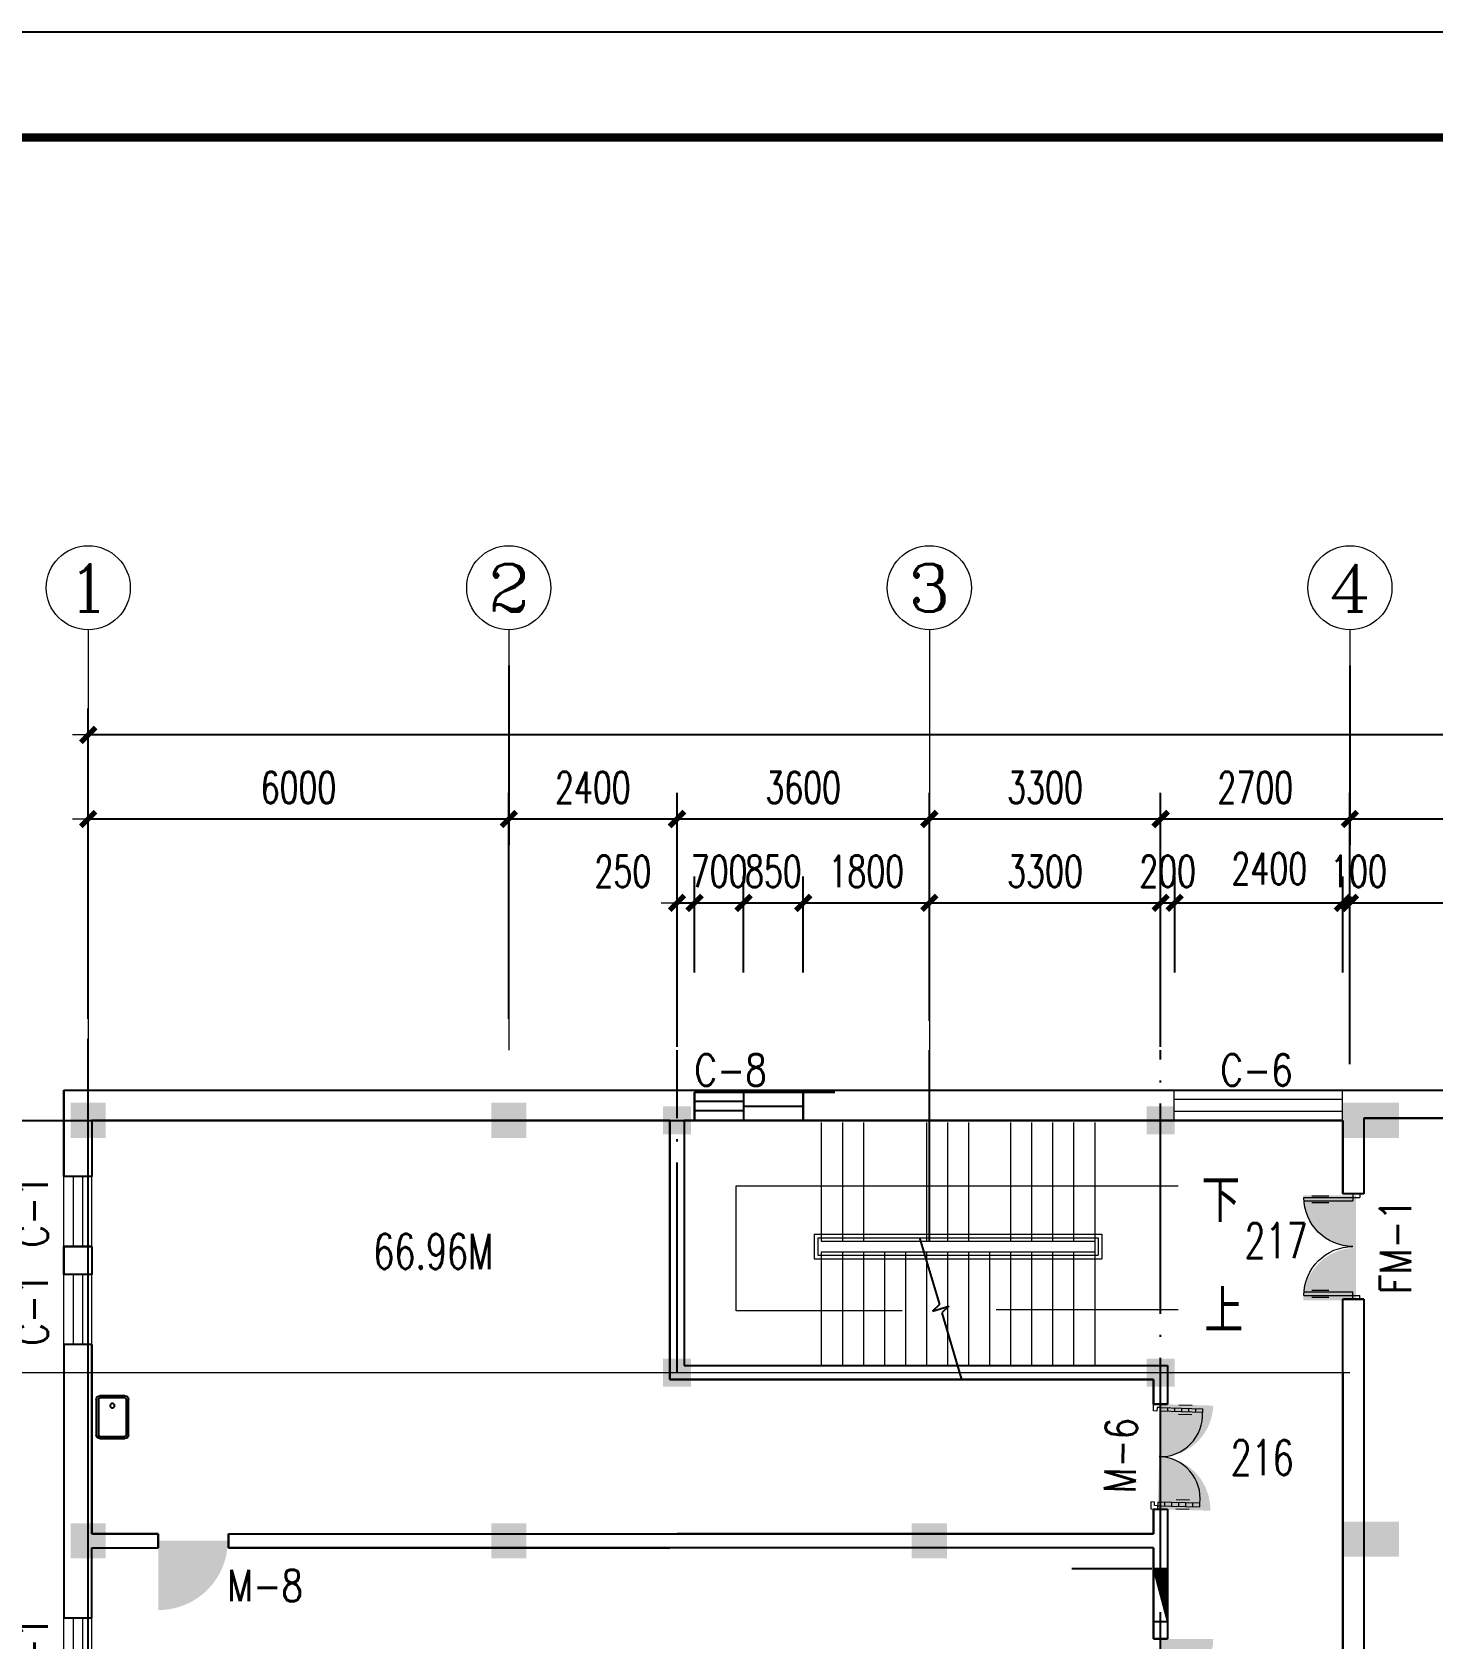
# Model space of a CAD drawing. Extents: x -220435 to 246757, y -381552 to -223577.
# Drawn here: x -36897 to -16914, y -276489 to -253559 of the extents above; entities that cross this region are included whole.
import ezdxf
from ezdxf.enums import TextEntityAlignment as Align

# ---------------------------------------------------------------- set-up
doc = ezdxf.new("R2010")
doc.units = 0
doc.header["$LTSCALE"] = 1500
doc.header["$MEASUREMENT"] = 0
doc.linetypes.add('DASH', pattern=[0.35, 0.25, -0.1])
doc.linetypes.add('DOTE', pattern=[2.42, 2, -0.2, 0.02, -0.2])
doc.layers.get('0').update_dxf_attribs({"linetype": 'CONTINUOUS'})
doc.layers.get('DEFPOINTS').update_dxf_attribs({"linetype": 'CONTINUOUS'})
for name, color, linetype in [('AXIS', 7, 'CONTINUOUS'), ('AXIS_TEXT', 7, 'CONTINUOUS'), ('COLUMN', 7, 'CONTINUOUS'), ('DOTE', 7, 'DOTE'), ('JELIBTLTC', 7, 'CONTINUOUS'), ('LVTRY', 7, 'CONTINUOUS'), ('PUB_WALL', 7, 'CONTINUOUS'), ('STAIR', 7, 'CONTINUOUS'), ('WALL', 7, 'CONTINUOUS'), ('WINDOW_TEXT', 7, 'CONTINUOUS'), ('模压门', 90, 'CONTINUOUS'), ('防火门', 10, 'CONTINUOUS'), ('防盗门', 180, 'CONTINUOUS')]:
    doc.layers.add(name, color=color, linetype=linetype)
for name, color, linetype, lineweight in [('PUB_DIM', 7, 'CONTINUOUS', 0), ('WINDOW', 7, 'CONTINUOUS', 0), ('我的', 7, 'CONTINUOUS', 0)]:
    doc.layers.add(name, color=color, linetype=linetype, lineweight=lineweight)
doc.styles.add('_SIMPLEX', font='SIMPLEX.shx', dxfattribs={"width": 0.8})
doc.styles.add('COMPLEX', font='COMPLEX')
doc.styles.add('DIM_FONT', font='TXT.shx', dxfattribs={"width": 0.7})
doc.styles.add('JELIBTLZX1', font='arial.ttf', dxfattribs={"width": 0.65})
doc.styles.add('SIMPLEX', font='SIMPLEX.SHX')
doc.dimstyles.new('DIMN150', dxfattribs={"dimscale": 1.5, "dimtxt": 300, "dimasz": 1, "dimexe": 250, "dimexo": 300, "dimgap": 150, "dimtad": 1, "dimdec": 0, "dimzin": 0, "dimdsep": 46, "dimtxsty": 'DIM_FONT', "dimblk": '_DIMX', "dimcen": 0.09, "dimclrt": 7, "dimadec": 0, "dimazin": 0, "dimtfac": 1, "dimtdec": 0, "dimtix": 1, "dimtmove": 2, "dimatfit": 3, "dimldrblk": '_DIMX', "dimfxl": 1, "dimtolj": 1, "dimtzin": 0, "dimarcsym": 0})

# ---------------------------------------------------------------- blocks, each defined once
blk = doc.blocks.new('_DIMX')
blk.add_line((-150, 0), (150, 0))
at = {"const_width": 50}
blk.add_lwpolyline([(-70, -70), (70, 70)], dxfattribs=at)
blk = doc.blocks.new('*D919')
at = {"layer": 'DEFPOINTS', "color": 0, "lineweight": 20}
for p in [(-20797, -265986), (-24097, -267431), (-20797, -267431)]:
    blk.add_point(p, dxfattribs=at)
at = {"layer": 'PUB_DIM', "color": 0, "lineweight": -2}
for p, q in [((-24097, -266981), (-24097, -265611)), ((-20797, -266981), (-20797, -265611)), ((-24096, -265986), (-20799, -265986))]:
    blk.add_line(p, q, dxfattribs=at)
at = {"layer": 'PUB_DIM', "color": 0, "lineweight": -2, "xscale": 1.5, "yscale": 1.5, "zscale": 1.5, "rotation": 180}
blk.add_blockref('_DIMX', (-24097, -265986), dxfattribs=at)
at = {"layer": 'PUB_DIM', "color": 0, "lineweight": -2, "xscale": 1.5, "yscale": 1.5, "zscale": 1.5}
blk.add_blockref('_DIMX', (-20797, -265986), dxfattribs=at)
at = {"layer": 'PUB_DIM', "color": 7, "insert": (-22447, -265536), "char_height": 450, "attachment_point": 5, "style": 'DIM_FONT'}
blk.add_mtext('\\A1;3300', dxfattribs=at)
blk = doc.blocks.new('*D922')
at = {"layer": 'DEFPOINTS', "color": 0, "lineweight": 20}
for p in [(-24097, -264789), (-24097, -268118), (-20797, -268118)]:
    blk.add_point(p, dxfattribs=at)
at = {"layer": 'PUB_DIM', "color": 0, "lineweight": -2}
for p, q in [((-24097, -267668), (-24097, -264414)), ((-20797, -267668), (-20797, -264414)), ((-20799, -264789), (-24096, -264789))]:
    blk.add_line(p, q, dxfattribs=at)
at = {"layer": 'PUB_DIM', "color": 0, "lineweight": -2, "xscale": 1.5, "yscale": 1.5, "zscale": 1.5, "rotation": 180}
blk.add_blockref('_DIMX', (-24097, -264789), dxfattribs=at)
at = {"layer": 'PUB_DIM', "color": 0, "lineweight": -2, "xscale": 1.5, "yscale": 1.5, "zscale": 1.5}
blk.add_blockref('_DIMX', (-20797, -264789), dxfattribs=at)
at = {"layer": 'PUB_DIM', "color": 7, "insert": (-22447, -264339), "char_height": 450, "attachment_point": 5, "style": 'DIM_FONT'}
blk.add_mtext('\\A1;3300', dxfattribs=at)
blk = doc.blocks.new('*D924')
at = {"layer": 'DEFPOINTS', "color": 0, "lineweight": 20}
for p in [(-36097, -263589), (-36097, -268089), (5903, -268089)]:
    blk.add_point(p, dxfattribs=at)
at = {"layer": 'PUB_DIM', "color": 0, "lineweight": -2}
for p, q in [((-36097, -267639), (-36097, -263214)), ((5903, -267639), (5903, -263214)), ((5901, -263589), (-36096, -263589))]:
    blk.add_line(p, q, dxfattribs=at)
at = {"layer": 'PUB_DIM', "color": 0, "lineweight": -2, "xscale": 1.5, "yscale": 1.5, "zscale": 1.5, "rotation": 180}
blk.add_blockref('_DIMX', (-36097, -263589), dxfattribs=at)
at = {"layer": 'PUB_DIM', "color": 0, "lineweight": -2, "xscale": 1.5, "yscale": 1.5, "zscale": 1.5}
blk.add_blockref('_DIMX', (5903, -263589), dxfattribs=at)
at = {"layer": 'PUB_DIM', "color": 7, "insert": (-15097, -263139), "char_height": 450, "attachment_point": 5, "style": 'DIM_FONT'}
blk.add_mtext('\\A1;42000', dxfattribs=at)
blk = doc.blocks.new('*D925')
at = {"layer": 'DEFPOINTS', "color": 0, "lineweight": 20}
for p in [(-36097, -263589), (-36097, -268089), (5903, -268089)]:
    blk.add_point(p, dxfattribs=at)
at = {"layer": 'PUB_DIM', "color": 0, "lineweight": -2}
for p, q in [((-36097, -267639), (-36097, -263214)), ((5903, -267639), (5903, -263214)), ((5901, -263589), (-36096, -263589))]:
    blk.add_line(p, q, dxfattribs=at)
at = {"layer": 'PUB_DIM', "color": 0, "lineweight": -2, "xscale": 1.5, "yscale": 1.5, "zscale": 1.5, "rotation": 180}
blk.add_blockref('_DIMX', (-36097, -263589), dxfattribs=at)
at = {"layer": 'PUB_DIM', "color": 0, "lineweight": -2, "xscale": 1.5, "yscale": 1.5, "zscale": 1.5}
blk.add_blockref('_DIMX', (5903, -263589), dxfattribs=at)
at = {"layer": 'PUB_DIM', "color": 7, "insert": (-15097, -263139), "char_height": 450, "attachment_point": 5, "style": 'DIM_FONT'}
blk.add_mtext('\\A1;42000', dxfattribs=at)
blk = doc.blocks.new('_WBLK')
for p, q in [((-0.5, 0.5), (0.5, 0.5)), ((0.5, 0.167), (-0.5, 0.167)), ((0.5, -0.167), (-0.5, -0.167)), ((-0.5, -0.5), (0.5, -0.5))]:
    blk.add_line(p, q)
at = {"layer": 'WINDOW_TEXT', "style": 'SIMPLEX', "flags": 9}
blk.add_attdef('A', text='', height=1, dxfattribs=at).set_placement((0, 1.5), align=Align.MIDDLE)
blk = doc.blocks.new('_LV11')
for p, q in [((-255, 0), (255, 0)), ((-305, -410), (-305, -50)), ((-275, -410), (-275, -50)), ((-255, -30), (255, -30)), ((275, -50), (275, -410)), ((305, -50), (305, -410)), ((255, -430), (-255, -430)), ((255, -460), (-255, -460))]:
    blk.add_line(p, q)
blk.add_circle((165, -230), 32.5)
for centre, radius, start, end in [((-255, -50), 50, 90, 180), ((255, -50), 50, 0, 90), ((-255, -50), 20, 90, 180), ((255, -50), 20, 0, 90), ((-255, -410), 50, 180, 270), ((-255, -410), 20, 180, 270), ((255, -410), 50, 270, 0), ((255, -410), 20, 270, 0)]:
    blk.add_arc(centre, radius, start, end)
blk = doc.blocks.new('_FZH')
blk.add_solid([(-0.5, -0.5), (0.5, -0.5), (-0.5, 0.5), (0.5, 0.5)])
blk = doc.blocks.new('*D791')
at = {"layer": 'DEFPOINTS', "color": 0, "lineweight": 20}
for p in [(-36097, -264789), (-36097, -268089), (-30097, -268089)]:
    blk.add_point(p, dxfattribs=at)
at = {"layer": 'PUB_DIM', "color": 0, "lineweight": -2}
for p, q in [((-36097, -267639), (-36097, -264414)), ((-30097, -267639), (-30097, -264414)), ((-30099, -264789), (-36096, -264789))]:
    blk.add_line(p, q, dxfattribs=at)
at = {"layer": 'PUB_DIM', "color": 0, "lineweight": -2, "xscale": 1.5, "yscale": 1.5, "zscale": 1.5, "rotation": 180}
blk.add_blockref('_DIMX', (-36097, -264789), dxfattribs=at)
at = {"layer": 'PUB_DIM', "color": 0, "lineweight": -2, "xscale": 1.5, "yscale": 1.5, "zscale": 1.5}
blk.add_blockref('_DIMX', (-30097, -264789), dxfattribs=at)
at = {"layer": 'PUB_DIM', "color": 7, "insert": (-33097, -264339), "char_height": 450, "attachment_point": 5, "style": 'DIM_FONT'}
blk.add_mtext('\\A1;6000', dxfattribs=at)
blk = doc.blocks.new('*D792')
at = {"layer": 'DEFPOINTS', "color": 0, "lineweight": 20}
for p in [(-36097, -264789), (-36097, -268089), (-30097, -268089)]:
    blk.add_point(p, dxfattribs=at)
at = {"layer": 'PUB_DIM', "color": 0, "lineweight": -2}
for p, q in [((-36097, -267639), (-36097, -264414)), ((-30097, -267639), (-30097, -264414)), ((-30099, -264789), (-36096, -264789))]:
    blk.add_line(p, q, dxfattribs=at)
at = {"layer": 'PUB_DIM', "color": 0, "lineweight": -2, "xscale": 1.5, "yscale": 1.5, "zscale": 1.5, "rotation": 180}
blk.add_blockref('_DIMX', (-36097, -264789), dxfattribs=at)
at = {"layer": 'PUB_DIM', "color": 0, "lineweight": -2, "xscale": 1.5, "yscale": 1.5, "zscale": 1.5}
blk.add_blockref('_DIMX', (-30097, -264789), dxfattribs=at)
at = {"layer": 'PUB_DIM', "color": 7, "insert": (-33097, -264339), "char_height": 450, "attachment_point": 5, "style": 'DIM_FONT'}
blk.add_mtext('\\A1;6000', dxfattribs=at)
blk = doc.blocks.new('_AXISO')
blk.add_circle((0, 0), 0.5)
at = {"layer": 'AXIS_TEXT', "style": 'COMPLEX', "width": 1.041667}
blk.add_attdef('A', text='', height=0.56, dxfattribs=at).set_placement((-0.25, -0.28), (0.25, -0.28), align=Align.FIT)
blk = doc.blocks.new('*D793')
at = {"layer": 'DEFPOINTS', "color": 0, "lineweight": 20}
for p in [(-30097, -262147), (-30097, -264789), (-27697, -268491)]:
    blk.add_point(p, dxfattribs=at)
at = {"layer": 'PUB_DIM', "color": 0, "lineweight": -2}
for p, q in [((-30097, -262597), (-30097, -265164)), ((-27697, -268041), (-27697, -264414)), ((-27699, -264789), (-30096, -264789))]:
    blk.add_line(p, q, dxfattribs=at)
at = {"layer": 'PUB_DIM', "color": 0, "lineweight": -2, "xscale": 1.5, "yscale": 1.5, "zscale": 1.5, "rotation": 180}
blk.add_blockref('_DIMX', (-30097, -264789), dxfattribs=at)
at = {"layer": 'PUB_DIM', "color": 0, "lineweight": -2, "xscale": 1.5, "yscale": 1.5, "zscale": 1.5}
blk.add_blockref('_DIMX', (-27697, -264789), dxfattribs=at)
at = {"layer": 'PUB_DIM', "color": 7, "insert": (-28897, -264339), "char_height": 450, "attachment_point": 5, "style": 'DIM_FONT'}
blk.add_mtext('\\A1;2400', dxfattribs=at)
blk = doc.blocks.new('*D794')
at = {"layer": 'DEFPOINTS', "color": 0, "lineweight": 20}
for p in [(-25897, -265986), (-26747, -267431), (-25897, -267431)]:
    blk.add_point(p, dxfattribs=at)
at = {"layer": 'PUB_DIM', "color": 0, "lineweight": -2}
for p, q in [((-26747, -266981), (-26747, -265611)), ((-25897, -266981), (-25897, -265611)), ((-26749, -265986), (-26750, -265986)), ((-26747, -265986), (-25897, -265986)), ((-25896, -265986), (-25894, -265986))]:
    blk.add_line(p, q, dxfattribs=at)
at = {"layer": 'PUB_DIM', "color": 0, "lineweight": -2, "xscale": 1.5, "yscale": 1.5, "zscale": 1.5}
blk.add_blockref('_DIMX', (-26747, -265986), dxfattribs=at)
at = {"layer": 'PUB_DIM', "color": 0, "lineweight": -2, "xscale": 1.5, "yscale": 1.5, "zscale": 1.5, "rotation": 180}
blk.add_blockref('_DIMX', (-25897, -265986), dxfattribs=at)
at = {"layer": 'PUB_DIM', "color": 7, "insert": (-26322, -265536), "char_height": 450, "attachment_point": 5, "style": 'DIM_FONT'}
blk.add_mtext('\\A1;850', dxfattribs=at)
blk = doc.blocks.new('*D795')
at = {"layer": 'DEFPOINTS', "color": 0, "lineweight": 20}
for p in [(-26747, -265986), (-27447, -267431), (-26747, -267431)]:
    blk.add_point(p, dxfattribs=at)
at = {"layer": 'PUB_DIM', "color": 0, "lineweight": -2}
for p, q in [((-27447, -266981), (-27447, -265611)), ((-26747, -266981), (-26747, -265611)), ((-27449, -265986), (-27450, -265986)), ((-27447, -265986), (-26747, -265986)), ((-26746, -265986), (-26744, -265986))]:
    blk.add_line(p, q, dxfattribs=at)
at = {"layer": 'PUB_DIM', "color": 0, "lineweight": -2, "xscale": 1.5, "yscale": 1.5, "zscale": 1.5}
blk.add_blockref('_DIMX', (-27447, -265986), dxfattribs=at)
at = {"layer": 'PUB_DIM', "color": 0, "lineweight": -2, "xscale": 1.5, "yscale": 1.5, "zscale": 1.5, "rotation": 180}
blk.add_blockref('_DIMX', (-26747, -265986), dxfattribs=at)
at = {"layer": 'PUB_DIM', "color": 7, "insert": (-27097, -265536), "char_height": 450, "attachment_point": 5, "style": 'DIM_FONT'}
blk.add_mtext('\\A1;700', dxfattribs=at)
blk = doc.blocks.new('*D796')
at = {"layer": 'DEFPOINTS', "color": 0, "lineweight": 20}
for p in [(-27697, -264789), (-27697, -268118), (-24097, -268118)]:
    blk.add_point(p, dxfattribs=at)
at = {"layer": 'PUB_DIM', "color": 0, "lineweight": -2}
for p, q in [((-27697, -267668), (-27697, -264414)), ((-24097, -267668), (-24097, -264414)), ((-24099, -264789), (-27696, -264789))]:
    blk.add_line(p, q, dxfattribs=at)
at = {"layer": 'PUB_DIM', "color": 0, "lineweight": -2, "xscale": 1.5, "yscale": 1.5, "zscale": 1.5, "rotation": 180}
blk.add_blockref('_DIMX', (-27697, -264789), dxfattribs=at)
at = {"layer": 'PUB_DIM', "color": 0, "lineweight": -2, "xscale": 1.5, "yscale": 1.5, "zscale": 1.5}
blk.add_blockref('_DIMX', (-24097, -264789), dxfattribs=at)
at = {"layer": 'PUB_DIM', "color": 7, "insert": (-25897, -264339), "char_height": 450, "attachment_point": 5, "style": 'DIM_FONT'}
blk.add_mtext('\\A1;3600', dxfattribs=at)
blk = doc.blocks.new('*D797')
at = {"layer": 'DEFPOINTS', "color": 0, "lineweight": 20}
for p in [(-27447, -265986), (-27697, -267431), (-27447, -267431)]:
    blk.add_point(p, dxfattribs=at)
at = {"layer": 'PUB_DIM', "color": 0, "lineweight": -2}
for p, q in [((-27697, -266981), (-27697, -265611)), ((-27447, -266981), (-27447, -265611)), ((-27699, -265986), (-27700, -265986)), ((-27697, -265986), (-27447, -265986)), ((-27446, -265986), (-27444, -265986))]:
    blk.add_line(p, q, dxfattribs=at)
at = {"layer": 'PUB_DIM', "color": 0, "lineweight": -2, "xscale": 1.5, "yscale": 1.5, "zscale": 1.5}
blk.add_blockref('_DIMX', (-27697, -265986), dxfattribs=at)
at = {"layer": 'PUB_DIM', "color": 0, "lineweight": -2, "xscale": 1.5, "yscale": 1.5, "zscale": 1.5, "rotation": 180}
blk.add_blockref('_DIMX', (-27447, -265986), dxfattribs=at)
at = {"layer": 'PUB_DIM', "color": 7, "insert": (-28469, -265536), "char_height": 450, "attachment_point": 5, "style": 'DIM_FONT'}
blk.add_mtext('\\A1;250', dxfattribs=at)
blk = doc.blocks.new('*D798')
at = {"layer": 'DEFPOINTS', "color": 0, "lineweight": 20}
for p in [(-24097, -265986), (-25897, -267431), (-24097, -267431)]:
    blk.add_point(p, dxfattribs=at)
at = {"layer": 'PUB_DIM', "color": 0, "lineweight": -2}
for p, q in [((-25897, -266981), (-25897, -265611)), ((-24097, -266981), (-24097, -265611)), ((-25896, -265986), (-24099, -265986))]:
    blk.add_line(p, q, dxfattribs=at)
at = {"layer": 'PUB_DIM', "color": 0, "lineweight": -2, "xscale": 1.5, "yscale": 1.5, "zscale": 1.5, "rotation": 180}
blk.add_blockref('_DIMX', (-25897, -265986), dxfattribs=at)
at = {"layer": 'PUB_DIM', "color": 0, "lineweight": -2, "xscale": 1.5, "yscale": 1.5, "zscale": 1.5}
blk.add_blockref('_DIMX', (-24097, -265986), dxfattribs=at)
at = {"layer": 'PUB_DIM', "color": 7, "insert": (-24997, -265536), "char_height": 450, "attachment_point": 5, "style": 'DIM_FONT'}
blk.add_mtext('\\A1;1800', dxfattribs=at)
blk = doc.blocks.new('M_A21OEG')
for p, q in [((-0.467, 0), (-0.467, 0.4)), ((-0.467, 0), (-0.467, 0.4)), ((-0.467, 0.4), (-0.433, 0.4)), ((-0.467, 0), (-0.467, 0.4)), ((-0.467, 0.333), (-0.433, 0.333)), ((-0.433, 0.4), (-0.433, 0)), ((-0.433, 0.4), (-0.433, 0)), ((0.433, 0.4), (0.433, 0)), ((0.467, 0.4), (0.433, 0.4)), ((0.467, 0.333), (0.433, 0.333)), ((0.467, 0), (0.467, 0.4)), ((-0.495, 0.3), (-0.495, 0.172)), ((-0.467, 0.267), (-0.433, 0.267)), ((-0.467, 0.2), (-0.433, 0.2)), ((-0.405, 0.3), (-0.405, 0.172)), ((0.405, 0.3), (0.405, 0.172)), ((0.467, 0.267), (0.433, 0.267)), ((0.467, 0.2), (0.433, 0.2)), ((0.495, 0.3), (0.495, 0.172)), ((-0.5, 0), (-0.467, 0)), ((-0.5, -0.067), (-0.5, 0)), ((-0.5, -0.067), (-0.5, 0)), ((-0.467, 0.133), (-0.433, 0.133)), ((-0.467, 0.067), (-0.433, 0.067)), ((-0.467, 0), (-0.467, -0.033)), ((-0.433, 0), (-0.467, 0)), ((-0.433, 0), (-0.467, 0)), ((-0.467, 0), (-0.467, -0.033)), ((-0.433, 0), (-0.467, 0)), ((0.467, 0.133), (0.433, 0.133)), ((0.467, 0.067), (0.433, 0.067)), ((0.433, 0), (0.467, 0)), ((0.467, 0), (0.467, -0.033)), ((0.5, 0), (0.467, 0)), ((0.5, -0.067), (0.5, 0)), ((-0.433, -0.067), (-0.5, -0.067)), ((-0.467, -0.033), (-0.433, -0.033)), ((-0.433, -0.033), (-0.433, -0.067)), ((0.467, -0.033), (0.433, -0.033)), ((0.433, -0.033), (0.433, -0.067)), ((0.433, -0.067), (0.5, -0.067))]:
    blk.add_line(p, q)
for centre, start, end in [((-0.4, 0.001), 359.8007, 94.7805), ((0.4, 0.001), 85.2195, 180.1993)]:
    blk.add_arc(centre, 0.4, start, end)
blk = doc.blocks.new('*D468')
at = {"layer": 'DEFPOINTS', "color": 0, "lineweight": 20}
for p in [(-10097, -265986), (-18097, -268739), (-10097, -268739)]:
    blk.add_point(p, dxfattribs=at)
at = {"layer": 'PUB_DIM', "color": 0, "lineweight": -2}
for p, q in [((-18097, -268289), (-18097, -265611)), ((-10097, -268289), (-10097, -265611)), ((-18096, -265986), (-10099, -265986))]:
    blk.add_line(p, q, dxfattribs=at)
at = {"layer": 'PUB_DIM', "color": 0, "lineweight": -2, "xscale": 1.5, "yscale": 1.5, "zscale": 1.5, "rotation": 180}
blk.add_blockref('_DIMX', (-18097, -265986), dxfattribs=at)
at = {"layer": 'PUB_DIM', "color": 0, "lineweight": -2, "xscale": 1.5, "yscale": 1.5, "zscale": 1.5}
blk.add_blockref('_DIMX', (-10097, -265986), dxfattribs=at)
at = {"layer": 'PUB_DIM', "color": 7, "insert": (-14097, -265536), "char_height": 450, "attachment_point": 5, "style": 'DIM_FONT'}
blk.add_mtext('\\A1;8000', dxfattribs=at)
blk = doc.blocks.new('*D469')
at = {"layer": 'DEFPOINTS', "color": 0, "lineweight": 20}
for p in [(-18097, -264789), (-18097, -268089), (-10097, -268089)]:
    blk.add_point(p, dxfattribs=at)
at = {"layer": 'PUB_DIM', "color": 0, "lineweight": -2}
for p, q in [((-18097, -267639), (-18097, -264414)), ((-10097, -267639), (-10097, -264414)), ((-10099, -264789), (-18096, -264789))]:
    blk.add_line(p, q, dxfattribs=at)
at = {"layer": 'PUB_DIM', "color": 0, "lineweight": -2, "xscale": 1.5, "yscale": 1.5, "zscale": 1.5, "rotation": 180}
blk.add_blockref('_DIMX', (-18097, -264789), dxfattribs=at)
at = {"layer": 'PUB_DIM', "color": 0, "lineweight": -2, "xscale": 1.5, "yscale": 1.5, "zscale": 1.5}
blk.add_blockref('_DIMX', (-10097, -264789), dxfattribs=at)
at = {"layer": 'PUB_DIM', "color": 7, "insert": (-14097, -264339), "char_height": 450, "attachment_point": 5, "style": 'DIM_FONT'}
blk.add_mtext('\\A1;8000', dxfattribs=at)
blk = doc.blocks.new('*D470')
at = {"layer": 'DEFPOINTS', "color": 0, "lineweight": 20}
for p in [(-18097, -264789), (-18097, -268089), (-10097, -268089)]:
    blk.add_point(p, dxfattribs=at)
at = {"layer": 'PUB_DIM', "color": 0, "lineweight": -2}
for p, q in [((-18097, -267639), (-18097, -264414)), ((-10097, -267639), (-10097, -264414)), ((-10099, -264789), (-18096, -264789))]:
    blk.add_line(p, q, dxfattribs=at)
at = {"layer": 'PUB_DIM', "color": 0, "lineweight": -2, "xscale": 1.5, "yscale": 1.5, "zscale": 1.5, "rotation": 180}
blk.add_blockref('_DIMX', (-18097, -264789), dxfattribs=at)
at = {"layer": 'PUB_DIM', "color": 0, "lineweight": -2, "xscale": 1.5, "yscale": 1.5, "zscale": 1.5}
blk.add_blockref('_DIMX', (-10097, -264789), dxfattribs=at)
at = {"layer": 'PUB_DIM', "color": 7, "insert": (-14097, -264339), "char_height": 450, "attachment_point": 5, "style": 'DIM_FONT'}
blk.add_mtext('\\A1;8000', dxfattribs=at)
blk = doc.blocks.new('*D471')
at = {"layer": 'DEFPOINTS', "color": 0, "lineweight": 20}
for p in [(-18097, -262147), (-20797, -264789), (-20797, -268491)]:
    blk.add_point(p, dxfattribs=at)
at = {"layer": 'PUB_DIM', "color": 0, "lineweight": -2}
for p, q in [((-18097, -262597), (-18097, -265164)), ((-20797, -268041), (-20797, -264414)), ((-18099, -264789), (-20796, -264789))]:
    blk.add_line(p, q, dxfattribs=at)
at = {"layer": 'PUB_DIM', "color": 0, "lineweight": -2, "xscale": 1.5, "yscale": 1.5, "zscale": 1.5, "rotation": 180}
blk.add_blockref('_DIMX', (-20797, -264789), dxfattribs=at)
at = {"layer": 'PUB_DIM', "color": 0, "lineweight": -2, "xscale": 1.5, "yscale": 1.5, "zscale": 1.5}
blk.add_blockref('_DIMX', (-18097, -264789), dxfattribs=at)
at = {"layer": 'PUB_DIM', "color": 7, "insert": (-19447, -264339), "char_height": 450, "attachment_point": 5, "style": 'DIM_FONT'}
blk.add_mtext('\\A1;2700', dxfattribs=at)
blk = doc.blocks.new('*D472')
at = {"layer": 'DEFPOINTS', "color": 0, "lineweight": 20}
for p in [(-18097, -265986), (-18197, -267431), (-18097, -267431)]:
    blk.add_point(p, dxfattribs=at)
at = {"layer": 'PUB_DIM', "color": 0, "lineweight": -2}
for p, q in [((-18197, -266981), (-18197, -265611)), ((-18097, -266981), (-18097, -265611)), ((-18199, -265986), (-18200, -265986)), ((-18197, -265986), (-18097, -265986)), ((-18096, -265986), (-18094, -265986))]:
    blk.add_line(p, q, dxfattribs=at)
at = {"layer": 'PUB_DIM', "color": 0, "lineweight": -2, "xscale": 1.5, "yscale": 1.5, "zscale": 1.5}
blk.add_blockref('_DIMX', (-18197, -265986), dxfattribs=at)
at = {"layer": 'PUB_DIM', "color": 0, "lineweight": -2, "xscale": 1.5, "yscale": 1.5, "zscale": 1.5, "rotation": 180}
blk.add_blockref('_DIMX', (-18097, -265986), dxfattribs=at)
at = {"layer": 'PUB_DIM', "color": 7, "insert": (-17974, -265536), "char_height": 450, "attachment_point": 5, "style": 'DIM_FONT'}
blk.add_mtext('\\A1;100', dxfattribs=at)
blk = doc.blocks.new('*D473')
at = {"layer": 'DEFPOINTS', "color": 0, "lineweight": 20}
for p in [(-18197, -265986), (-20597, -267431), (-18197, -267431)]:
    blk.add_point(p, dxfattribs=at)
at = {"layer": 'PUB_DIM', "color": 0, "lineweight": -2}
for p, q in [((-20597, -266981), (-20597, -265611)), ((-18197, -266981), (-18197, -265611)), ((-20596, -265986), (-18199, -265986))]:
    blk.add_line(p, q, dxfattribs=at)
at = {"layer": 'PUB_DIM', "color": 0, "lineweight": -2, "xscale": 1.5, "yscale": 1.5, "zscale": 1.5, "rotation": 180}
blk.add_blockref('_DIMX', (-20597, -265986), dxfattribs=at)
at = {"layer": 'PUB_DIM', "color": 0, "lineweight": -2, "xscale": 1.5, "yscale": 1.5, "zscale": 1.5}
blk.add_blockref('_DIMX', (-18197, -265986), dxfattribs=at)
at = {"layer": 'PUB_DIM', "color": 7, "insert": (-19247, -265497), "char_height": 450, "attachment_point": 5, "style": 'DIM_FONT'}
blk.add_mtext('\\A1;2400', dxfattribs=at)
blk = doc.blocks.new('*D474')
at = {"layer": 'DEFPOINTS', "color": 0, "lineweight": 20}
for p in [(-20597, -265986), (-20797, -267431), (-20597, -267431)]:
    blk.add_point(p, dxfattribs=at)
at = {"layer": 'PUB_DIM', "color": 0, "lineweight": -2}
for p, q in [((-20797, -266981), (-20797, -265611)), ((-20597, -266981), (-20597, -265611)), ((-20799, -265986), (-20800, -265986)), ((-20797, -265986), (-20597, -265986)), ((-20596, -265986), (-20594, -265986))]:
    blk.add_line(p, q, dxfattribs=at)
at = {"layer": 'PUB_DIM', "color": 0, "lineweight": -2, "xscale": 1.5, "yscale": 1.5, "zscale": 1.5}
blk.add_blockref('_DIMX', (-20797, -265986), dxfattribs=at)
at = {"layer": 'PUB_DIM', "color": 0, "lineweight": -2, "xscale": 1.5, "yscale": 1.5, "zscale": 1.5, "rotation": 180}
blk.add_blockref('_DIMX', (-20597, -265986), dxfattribs=at)
at = {"layer": 'PUB_DIM', "color": 7, "insert": (-20697, -265536), "char_height": 450, "attachment_point": 5, "style": 'DIM_FONT'}
blk.add_mtext('\\A1;200', dxfattribs=at)
blk = doc.blocks.new('_GCBLK')
at = {"linetype": 'DASH'}
for p, q in [((-0.5, -0.5), (-0.5, 0.5)), ((0.5, -0.5), (0.5, 0.5)), ((-0.5, 0.2), (0.5, 0.2)), ((-0.5, -0.2), (0.5, -0.2))]:
    blk.add_line(p, q, dxfattribs=at)
at = {"layer": 'WINDOW_TEXT', "style": 'SIMPLEX', "flags": 9}
blk.add_attdef('A', text='', height=1, dxfattribs=at).set_placement((0, 1.5), align=Align.MIDDLE)
blk = doc.blocks.new('M_A20TUI')
for p, q in [((-0.467, 0.471), (-0.467, -0.062)), ((-0.433, 0.47), (-0.433, 0.004)), ((0.433, 0.47), (0.433, 0.004)), ((0.467, 0.471), (0.467, -0.062)), ((-0.483, 0.396), (-0.483, 0.235)), ((-0.417, 0.396), (-0.417, 0.235)), ((0.417, 0.396), (0.417, 0.235)), ((0.483, 0.396), (0.483, 0.235)), ((-0.5, 0.004), (-0.433, 0.004)), ((-0.5, 0.004), (-0.5, -0.062)), ((0.5, 0.004), (0.433, 0.004)), ((0.5, 0.004), (0.5, -0.062)), ((-0.5, -0.062), (-0.467, -0.062)), ((0.5, -0.062), (0.467, -0.062))]:
    blk.add_line(p, q)
for centre, start, end in [((-0.467, 0.004), 0, 90), ((0.467, 0.004), 90, 180)]:
    blk.add_arc(centre, 0.467, start, end)

msp = doc.modelspace()

# ---------------------------------------------------------------- hatches: boundary and pattern name
at = {"linetype": 'ByBlock'}
h = msp.add_hatch(dxfattribs=at)
h.set_pattern_fill('ANSI31', color=256, scale=10, style=0)
h.set_pattern_definition([(45, (76945.5266, -421780.1233), (-0.8838834765, 0.8838834765), [])])
h.paths.add_polyline_path([(-20697.1, -275489.3), (-20897.1, -275489.3), (-20697.1, -276239.3)])
at = {"layer": '模压门'}
msp.add_hatch(color=256, dxfattribs=at).paths.add_polyline_path([(-35096.3, -276078.5, 0.4142136), (-34106.3, -275088.5), (-35096.3, -275088.5)])
at = {"layer": '防火门'}
for points in [[(-18762.3, -270160.2, 0.4142136), (-18012.3, -270910.2), (-18012.3, -270160.2)], [(-18762.3, -271660.2, -0.4142136), (-18012.3, -270910.2), (-18012.3, -271660.2)]]:
    msp.add_hatch(color=256, dxfattribs=at).paths.add_polyline_path(points)
at = {"layer": '防盗门'}
for points in [[(-20047.5, -273160.6, -0.4142136), (-20818.1, -273889.5), (-20797.2, -273139.8)], [(-20089.3, -274660.1, 0.4142136), (-20818.1, -273889.5), (-20839, -274639.2)], [(-20047.5, -276489.3, -0.4142136), (-20797.5, -277239.3), (-20797.5, -276489.3)]]:
    msp.add_hatch(color=256, dxfattribs=at).paths.add_polyline_path(points)

# ---------------------------------------------------------------- linework, layer by layer
for p, q in [((-27447.1, -268689.3), (-25447.1, -268689.3)), ((-26747.1, -268822.7), (-27447.1, -268822.7)), ((-26747.1, -268956), (-27447.1, -268956)), ((-27447.1, -269089.3), (-25447.1, -269089.3))]:
    msp.add_line(p, q)
at = {"linetype": 'ByBlock'}
for p, q in [((-26747.1, -268889.3), (-25897.1, -268889.3)), ((-27447.1, -269089.3), (-25897.1, -269089.3)), ((-20922.5, -275489.1), (-22066.3, -275489.1)), ((-20897.1, -275489.3), (-20697.1, -276239.3))]:
    msp.add_line(p, q, dxfattribs=at)
msp.add_lwpolyline([(-20897.1, -275489.3), (-20897.1, -276239.3), (-20697.1, -276239.3), (-20697.1, -275489.3), (-20897.1, -275489.3)], dxfattribs=at)
at = {"layer": 'AXIS', "color": 250}
msp.add_lwpolyline([(20102.7, -253559.3), (-66737.4, -253559.3), (-66737.4, -370748.3), (20102.7, -370748.3)], close=True, dxfattribs=at)
at = {"layer": 'AXIS', "color": 0, "const_width": 120.2}
msp.add_lwpolyline([(18600.3, -255061.7), (-65234.9, -255061.7), (-65234.9, -369245.9), (18600.3, -369245.9)], close=True, dxfattribs=at)
at = {"layer": 'DOTE'}
for p, q in [((-36097.1, -348513.9), (-36097.1, -267923.9)), ((-27697.1, -272689.3), (-27697.1, -268089.3)), ((-24097.1, -270814.3), (-24097.1, -268089.3)), ((-20797.1, -300889.3), (-20797.1, -268089.3)), ((-36097.1, -349213.9), (-36097.1, -268623.9)), ((-37097.1, -269089.3), (-25897.1, -269089.3))]:
    msp.add_line(p, q, dxfattribs=at)
at = {"layer": 'PUB_DIM'}
for p, q in [((-36097.1, -262089.3), (-36097.1, -268089.3)), ((-36097.1, -262089.3), (-36097.1, -268089.3)), ((-30097.1, -262089.3), (-30097.1, -268089.3)), ((-30097.1, -262089.3), (-30097.1, -268089.3)), ((-24097.1, -262089.3), (-24097.1, -268089.3)), ((-24097.1, -262089.3), (-24097.1, -268089.3)), ((-18097.1, -262089.3), (-18097.1, -268089.3)), ((-18097.1, -262089.3), (-18097.1, -268089.3)), ((-18096.5, -264785.8), (-18096.5, -265985.8)), ((-18096.5, -265985.8), (-15215.4, -265985.8)), ((-41382.1, -272689.3), (-18097.1, -272689.3))]:
    msp.add_line(p, q, dxfattribs=at)
for points in [[(-24483, -271806.9), (-26851.4, -271806.9), (-26851.4, -270023.1), (-20547.5, -270023.1)], [(-23143.6, -271790.4), (-20547.5, -271790.4)]]:
    msp.add_lwpolyline(points, dxfattribs=at)
at = {"layer": 'PUB_WALL'}
for p, q in [((-36447.1, -268659.3), (-9097.1, -268659.3)), ((-36447.1, -268659.3), (-36447.1, -269889.3)), ((-36447.1, -269889.3), (-36447.1, -268659.3)), ((-36447.1, -268659.3), (-9097.1, -268659.3)), ((-27447.1, -269089.3), (-27447.1, -268689.3)), ((-27447.1, -268689.3), (-27447.1, -269089.3)), ((-27447.1, -269089.3), (-27447.1, -268689.3)), ((-27447.1, -268689.3), (-27447.1, -269089.3)), ((-26747.1, -268689.3), (-26747.1, -269089.3)), ((-26747.1, -268689.3), (-26747.1, -269089.3)), ((-25897.1, -269089.3), (-25897.1, -268689.3)), ((-25897.1, -268689.3), (-25897.1, -269089.3)), ((-25897.1, -269089.3), (-25897.1, -268689.3)), ((-25897.1, -268689.3), (-25897.1, -269089.3)), ((-36047.1, -269089.3), (-27797.1, -269089.3)), ((-36047.1, -269089.3), (-36047.1, -269889.3)), ((-27797.1, -269089.3), (-36047.1, -269089.3)), ((-36047.1, -269089.3), (-36047.1, -269889.3)), ((-27797.1, -269089.3), (-27797.1, -272789.3)), ((-27797.1, -272789.3), (-27797.1, -269089.3)), ((-27597.1, -269089.3), (-18197.1, -269089.3)), ((-27597.1, -269089.3), (-27397.1, -269089.3)), ((-27597.1, -269089.3), (-27597.1, -272589.3)), ((-27597.1, -269089.3), (-27597.1, -272589.3)), ((-18197.1, -269089.3), (-27597.1, -269089.3)), ((-27597.1, -269089.3), (-27397.1, -269089.3)), ((-18197.1, -269089.3), (-18197.1, -270139.3)), ((-18197.1, -270139.3), (-18197.1, -269089.3)), ((-17897.1, -269059.3), (-9097.1, -269059.3)), ((-17897.1, -269059.3), (-17897.1, -270139.3)), ((-9097.1, -269059.3), (-17897.1, -269059.3)), ((-17897.1, -269059.3), (-17897.1, -270139.3)), ((-36047.1, -269889.3), (-36447.1, -269889.3)), ((-36047.1, -269889.3), (-36447.1, -269889.3)), ((-17897.1, -270139.3), (-18197.1, -270139.3)), ((-17897.1, -270139.3), (-18197.1, -270139.3)), ((-36047.1, -270889.3), (-36447.1, -270889.3)), ((-36447.1, -270889.3), (-36447.1, -271289.3)), ((-36447.1, -271289.3), (-36447.1, -270889.3)), ((-36447.1, -270889.3), (-36047.1, -270889.3)), ((-36047.1, -270889.3), (-36047.1, -271289.3)), ((-36047.1, -270889.3), (-36047.1, -271289.3)), ((-36047.1, -271289.3), (-36447.1, -271289.3)), ((-36047.1, -271289.3), (-36447.1, -271289.3)), ((-17897.1, -271639.3), (-18197.1, -271639.3)), ((-18197.1, -272689.3), (-18197.1, -271639.3)), ((-18197.1, -272689.3), (-18197.1, -271639.3)), ((-18197.1, -271639.3), (-17897.1, -271639.3)), ((-17897.1, -271639.3), (-17897.1, -283189.3)), ((-17897.1, -271639.3), (-17897.1, -283189.3)), ((-36447.1, -272289.3), (-36447.1, -276189.3)), ((-36047.1, -272289.3), (-36447.1, -272289.3)), ((-36047.1, -272289.3), (-36447.1, -272289.3)), ((-36447.1, -272289.3), (-36447.1, -276189.3)), ((-36047.1, -272289.3), (-36047.1, -274989.3)), ((-36047.1, -274989.3), (-36047.1, -272289.3)), ((-27597.1, -272589.3), (-20697.1, -272589.3)), ((-27597.1, -272589.3), (-20697.1, -272589.3)), ((-20697.1, -272589.3), (-20697.1, -273139.3)), ((-20697.1, -272589.3), (-20697.1, -273139.3)), ((-27797.1, -272789.3), (-20897.1, -272789.3)), ((-20897.1, -272789.3), (-27797.1, -272789.3)), ((-20897.1, -272789.3), (-20897.1, -273139.3)), ((-20897.1, -273139.3), (-20897.1, -272789.3)), ((-18197.1, -272689.3), (-18197.1, -280989.3)), ((-18197.1, -280989.3), (-18197.1, -272689.3)), ((-20897.1, -273139.3), (-20697.1, -273139.3)), ((-20697.1, -273139.3), (-20897.1, -273139.3)), ((-20897.1, -274639.3), (-20697.1, -274639.3)), ((-20897.1, -274639.3), (-20897.1, -274989.3)), ((-20897.1, -274639.3), (-20697.1, -274639.3)), ((-20897.1, -274989.3), (-20897.1, -274639.3)), ((-20697.1, -274639.3), (-20697.1, -276489.3)), ((-20697.1, -274639.3), (-20697.1, -276489.3)), ((-36047.1, -274989.3), (-35097.1, -274989.3)), ((-35097.1, -274989.3), (-36047.1, -274989.3)), ((-35097.1, -274989.3), (-35097.1, -275189.3)), ((-35097.1, -275189.3), (-35097.1, -274989.3)), ((-34097.1, -274989.3), (-27697.1, -274989.3)), ((-34097.1, -274989.3), (-34097.1, -275189.3)), ((-34097.1, -275189.3), (-34097.1, -274989.3)), ((-34097.1, -274989.3), (-27697.1, -274989.3)), ((-20897.1, -274989.3), (-27697.1, -274989.3)), ((-27697.1, -274989.3), (-20897.1, -274989.3)), ((-36047.1, -276189.3), (-36047.1, -275189.3)), ((-36047.1, -275189.3), (-35097.1, -275189.3)), ((-36047.1, -276189.3), (-36047.1, -275189.3)), ((-36047.1, -275189.3), (-35097.1, -275189.3)), ((-34097.1, -275189.3), (-27797.1, -275189.3)), ((-27797.1, -275189.3), (-34097.1, -275189.3)), ((-20897.1, -275189.3), (-27797.1, -275189.3)), ((-20897.1, -275189.3), (-27797.1, -275189.3)), ((-20897.1, -275189.3), (-20897.1, -276489.3)), ((-20897.1, -276489.3), (-20897.1, -275189.3)), ((-36447.1, -276189.3), (-36047.1, -276189.3)), ((-36447.1, -276189.3), (-36047.1, -276189.3)), ((-20897.1, -276489.3), (-20697.1, -276489.3)), ((-20697.1, -276489.3), (-20897.1, -276489.3))]:
    msp.add_line(p, q, dxfattribs=at)
at = {"layer": 'STAIR'}
for p, q in [((-24236.1, -270764.3), (-23953.2, -271719.3)), ((-23953.2, -271719.3), (-24051.2, -271810.9)), ((-24051.2, -271810.9), (-23821.1, -271742.7)), ((-23821.1, -271742.7), (-23919.1, -271834.4)), ((-23919.1, -271834.4), (-23636.1, -272789.3))]:
    msp.add_line(p, q, dxfattribs=at)
at = {"layer": 'WALL'}
for p, q in [((-36447.1, -268659.3), (-9097.1, -268659.3)), ((-36447.1, -268659.3), (-36447.1, -269889.3)), ((-27447.1, -269089.3), (-27447.1, -268689.3)), ((-27447.1, -268689.3), (-27447.1, -269089.3)), ((-26747.1, -268689.3), (-26747.1, -269089.3)), ((-25897.1, -269089.3), (-25897.1, -268689.3)), ((-25897.1, -268689.3), (-25897.1, -269089.3)), ((-36047.1, -269089.3), (-27797.1, -269089.3)), ((-36047.1, -269089.3), (-36047.1, -269889.3)), ((-27797.1, -269089.3), (-27797.1, -272789.3)), ((-27597.1, -269089.3), (-18197.1, -269089.3)), ((-27597.1, -269089.3), (-27397.1, -269089.3)), ((-27597.1, -269089.3), (-27597.1, -272589.3)), ((-18197.1, -269089.3), (-18197.1, -270139.3)), ((-17897.1, -269059.3), (-9097.1, -269059.3)), ((-17897.1, -269059.3), (-17897.1, -270139.3)), ((-36047.1, -269889.3), (-36447.1, -269889.3)), ((-17897.1, -270139.3), (-18197.1, -270139.3)), ((-36047.1, -270889.3), (-36447.1, -270889.3)), ((-36447.1, -270889.3), (-36447.1, -271289.3)), ((-36047.1, -270889.3), (-36047.1, -271289.3)), ((-36047.1, -271289.3), (-36447.1, -271289.3)), ((-17897.1, -271639.3), (-18197.1, -271639.3)), ((-18197.1, -272689.3), (-18197.1, -271639.3)), ((-17897.1, -271639.3), (-17897.1, -283189.3)), ((-36447.1, -272289.3), (-36447.1, -276189.3)), ((-36047.1, -272289.3), (-36447.1, -272289.3)), ((-36047.1, -272289.3), (-36047.1, -274989.3)), ((-27597.1, -272589.3), (-20697.1, -272589.3)), ((-20697.1, -272589.3), (-20697.1, -273139.3)), ((-27797.1, -272789.3), (-20897.1, -272789.3)), ((-20897.1, -272789.3), (-20897.1, -273139.3)), ((-18197.1, -272689.3), (-18197.1, -280989.3)), ((-20897.1, -273139.3), (-20697.1, -273139.3)), ((-20897.1, -274639.3), (-20697.1, -274639.3)), ((-20897.1, -274639.3), (-20897.1, -274989.3)), ((-20697.1, -274639.3), (-20697.1, -276489.3)), ((-36047.1, -274989.3), (-35097.1, -274989.3)), ((-35097.1, -274989.3), (-35097.1, -275189.3)), ((-34097.1, -274989.3), (-27697.1, -274989.3)), ((-34097.1, -274989.3), (-34097.1, -275189.3)), ((-20897.1, -274989.3), (-27697.1, -274989.3)), ((-36047.1, -276189.3), (-36047.1, -275189.3)), ((-36047.1, -275189.3), (-35097.1, -275189.3)), ((-34097.1, -275189.3), (-27797.1, -275189.3)), ((-20897.1, -275189.3), (-27797.1, -275189.3)), ((-20897.1, -275189.3), (-20897.1, -276489.3)), ((-36447.1, -276189.3), (-36047.1, -276189.3)), ((-20897.1, -276489.3), (-20697.1, -276489.3))]:
    msp.add_line(p, q, dxfattribs=at)
at = {"layer": 'WINDOW'}
for p, q in [((-27597.1, -269119.3), (-27597.1, -272589.3)), ((-25638.3, -269119.3), (-25638.3, -270814.3)), ((-25338.3, -269119.3), (-25338.3, -270814.3)), ((-25038.3, -269119.3), (-25038.3, -270814.3)), ((-24138.3, -269119.3), (-24138.3, -270814.3)), ((-23838.3, -269119.3), (-23838.3, -270814.3)), ((-23538.3, -269119.3), (-23538.3, -270814.3)), ((-22938.3, -269119.3), (-22938.3, -270814.3)), ((-22638.3, -269119.3), (-22638.3, -270814.3)), ((-22338.3, -269119.3), (-22338.3, -270814.3)), ((-22038.3, -269119.3), (-22038.3, -270814.3)), ((-21738.3, -269119.3), (-21738.3, -270814.3)), ((-25738.3, -270714.3), (-21638.3, -270714.3)), ((-25738.3, -270714.3), (-25738.3, -271064.3)), ((-25688.3, -270764.3), (-21688.3, -270764.3)), ((-25688.3, -270764.3), (-25688.3, -271014.3)), ((-21688.3, -270764.3), (-21688.3, -271014.3)), ((-21638.3, -270714.3), (-21638.3, -271064.3)), ((-25688.3, -271014.3), (-21688.3, -271014.3)), ((-25638.3, -270814.3), (-21738.3, -270814.3)), ((-25638.3, -270964.3), (-21738.3, -270964.3)), ((-25638.3, -270964.3), (-25638.3, -272589.3)), ((-25338.3, -270964.3), (-25338.3, -272589.3)), ((-25038.3, -270964.3), (-25038.3, -272589.3)), ((-24738.3, -270964.3), (-24738.3, -272589.3)), ((-24438.3, -270964.3), (-24438.3, -272589.3)), ((-24138.3, -270964.3), (-24138.3, -272589.3)), ((-23838.3, -270964.3), (-23838.3, -272589.3)), ((-23538.3, -270964.3), (-23538.3, -272589.3)), ((-23238.3, -270964.3), (-23238.3, -272589.3)), ((-22938.3, -270964.3), (-22938.3, -272589.3)), ((-22638.3, -270964.3), (-22638.3, -272589.3)), ((-22338.3, -270964.3), (-22338.3, -272589.3)), ((-22038.3, -270964.3), (-22038.3, -272589.3)), ((-21738.3, -270814.3), (-21738.3, -272589.3)), ((-25738.3, -271064.3), (-21638.3, -271064.3))]:
    msp.add_line(p, q, dxfattribs=at)

# ---------------------------------------------------------------- block references
at = {"layer": 'COLUMN'}
for p, xscale, yscale, zscale in [((-36097.1, -269089.3), 500, 500, 500), ((-30097.1, -269089.3), 500, 500, 500), ((-27697.1, -269089.3), 400, 400, 400), ((-20797.1, -269089.3), 400, 400, 400), ((-27697.1, -272689.3), 400, 400, 400), ((-20797.1, -272689.3), 400, 400, 400), ((-36097.1, -275089.3), 500, 500, 500), ((-30097.1, -275089.3), 500, 500, 500), ((-24097.1, -275089.3), 500, 500, 500)]:
    msp.add_blockref('_FZH', p, dxfattribs=dict(at, xscale=xscale, yscale=yscale, zscale=zscale))
at = {"layer": 'COLUMN', "xscale": 500, "yscale": 800, "zscale": 500, "rotation": 90}
for p in [(-17797.1, -269089.3), (-17797.1, -275066.3)]:
    msp.add_blockref('_FZH', p, dxfattribs=at)
at = {"layer": 'LVTRY', "xscale": -1, "rotation": 270}
msp.add_blockref('_LV11', (-35522.6, -273326.1), dxfattribs=at)
at = {"layer": 'PUB_DIM'}
ref = msp.add_blockref('_AXISO', (-36097.1, -261489.3), dxfattribs=dict(at, xscale=1200, yscale=1200, zscale=1200))
ref.add_attrib('A', '1', dxfattribs={"layer": 'AXIS_TEXT', "height": 672, "style": 'COMPLEX', "width": 2.083333}).set_placement((-36397.1, -261825.3), (-35797.1, -261825.3), align=Align.FIT)
ref = msp.add_blockref('_AXISO', (-36097.1, -261489.3), dxfattribs=dict(at, xscale=1200, yscale=1200, zscale=1200))
ref.add_attrib('A', '1', dxfattribs={"layer": 'AXIS_TEXT', "height": 672, "style": 'COMPLEX', "width": 2.083333}).set_placement((-36397.1, -261825.3), (-35797.1, -261825.3), align=Align.FIT)
ref = msp.add_blockref('_AXISO', (-30097.1, -261489.3), dxfattribs=dict(at, xscale=1200, yscale=1200, zscale=1200))
ref.add_attrib('A', '2', dxfattribs={"layer": 'AXIS_TEXT', "height": 672, "style": 'COMPLEX', "width": 1.339286}).set_placement((-30397.1, -261825.3), (-29797.1, -261825.3), align=Align.FIT)
ref = msp.add_blockref('_AXISO', (-30097.1, -261489.3), dxfattribs=dict(at, xscale=1200, yscale=1200, zscale=1200))
ref.add_attrib('A', '2', dxfattribs={"layer": 'AXIS_TEXT', "height": 672, "style": 'COMPLEX', "width": 1.339286}).set_placement((-30397.1, -261825.3), (-29797.1, -261825.3), align=Align.FIT)
ref = msp.add_blockref('_AXISO', (-24097.1, -261489.3), dxfattribs=dict(at, xscale=1200, yscale=1200, zscale=1200))
ref.add_attrib('A', '3', dxfattribs={"layer": 'AXIS_TEXT', "height": 672, "style": 'COMPLEX', "width": 1.339286}).set_placement((-24397.1, -261825.3), (-23797.1, -261825.3), align=Align.FIT)
ref = msp.add_blockref('_AXISO', (-24097.1, -261489.3), dxfattribs=dict(at, xscale=1200, yscale=1200, zscale=1200))
ref.add_attrib('A', '3', dxfattribs={"layer": 'AXIS_TEXT', "height": 672, "style": 'COMPLEX', "width": 1.339286}).set_placement((-24397.1, -261825.3), (-23797.1, -261825.3), align=Align.FIT)
ref = msp.add_blockref('_AXISO', (-18097.1, -261489.3), dxfattribs=dict(at, xscale=1200, yscale=1200, zscale=1200))
ref.add_attrib('A', '4', dxfattribs={"layer": 'AXIS_TEXT', "height": 672, "style": 'COMPLEX', "width": 1.171875}).set_placement((-18397.1, -261825.3), (-17797.1, -261825.3), align=Align.FIT)
at = {"layer": 'WINDOW', "xscale": 2400, "yscale": 430.0000000000582, "zscale": 2400}
msp.add_blockref('_GCBLK', (-19404.2, -268874.3), dxfattribs=at)
at = {"layer": 'WINDOW'}
ref = msp.add_blockref('_WBLK', (-36247.1, -270389.3), dxfattribs=dict(at, xscale=1000, yscale=399.9999999999709, zscale=1000, rotation=90))
ref.add_attrib('A', 'C-1', dxfattribs={"layer": 'WINDOW_TEXT', "height": 450, "rotation": 90, "style": '_SIMPLEX', "width": 0.8, "flags": 8}).set_placement((-36897.1, -270389.3), align=Align.MIDDLE)
ref = msp.add_blockref('M_A20TUI', (-18047.1, -270889.3), dxfattribs=dict(at, xscale=1500, yscale=-1500, zscale=1500, rotation=270))
ref.add_attrib('A', 'FM-1', dxfattribs={"layer": 'WINDOW_TEXT', "height": 450, "rotation": 90, "style": '_SIMPLEX', "width": 0.8, "flags": 8}).set_placement((-17447.1, -270889.3), align=Align.MIDDLE)
ref = msp.add_blockref('_WBLK', (-36247.1, -271789.3), dxfattribs=dict(at, xscale=1000, yscale=400, zscale=1000, rotation=90))
ref.add_attrib('A', 'C-1', dxfattribs={"layer": 'WINDOW_TEXT', "height": 450, "rotation": 90, "style": '_SIMPLEX', "width": 0.8, "flags": 8}).set_placement((-36897.1, -271789.3), align=Align.MIDDLE)
ref = msp.add_blockref('M_A21OEG', (-20817.9, -273889), dxfattribs=dict(at, xscale=-1500, yscale=-1500, zscale=1500, rotation=88.4055873734021))
ref.add_attrib('A', 'M-6', dxfattribs={"layer": 'WINDOW_TEXT', "height": 450, "rotation": 88.40559, "style": '_SIMPLEX', "width": 0.8, "flags": 8}).set_placement((-21367.7, -273873.7), align=Align.MIDDLE)
ref = msp.add_blockref('_WBLK', (-36247.1, -276689.3), dxfattribs=dict(at, xscale=1000, yscale=400.0000000000291, zscale=1000, rotation=90))
ref.add_attrib('A', 'C-1', dxfattribs={"layer": 'WINDOW_TEXT', "height": 450, "rotation": 90, "style": '_SIMPLEX', "width": 0.8, "flags": 8}).set_placement((-36897.1, -276689.3), align=Align.MIDDLE)

# ---------------------------------------------------------------- texts
at = {"layer": 'JELIBTLTC', "style": 'JELIBTLZX1', "width": 0.75}
for s, p in [('下', (-20214.6, -270483)), ('上', (-20173, -272062.3))]:
    msp.add_text(s, height=540, dxfattribs=at).set_placement(p)
at = {"layer": 'WINDOW', "style": 'SIMPLEX', "width": 0.8}
for s, p in [('C-8', (-27449.3, -268595.5)), ('C-6', (-19945, -268595.5)), ('M-8', (-34113.2, -275953.5))]:
    msp.add_text(s, height=450, dxfattribs=at).set_placement(p)
at = {"layer": '我的', "linetype": 'ByBlock', "lineweight": 20, "char_height": 500, "attachment_point": 1, "style": 'DIM_FONT'}
for s, insert, width in [('{\\C1;217}', (-19601.2, -270555.5), 1460.707), ('{\\C3;66.96M}', (-32028.5, -270710.9), 3177.136), ('{\\C1;216}', (-19798.8, -273651.9), 1460.707)]:
    msp.add_mtext(s, dxfattribs=dict(at, insert=insert, width=width))

# ---------------------------------------------------------------- dimensions: what is measured, and where the dimension line sits
at = {"layer": 'PUB_DIM'}
for base, p1, p2, picture, middle in [((-30097.1, -264789.3), (-27697.1, -268490.6), (-30097.1, -262147.3), '*D793', (-28897.1, -264339.3)), ((-20797.1, -264789.3), (-18097.1, -262147.3), (-20797.1, -268490.6), '*D471', (-19447.1, -264339.3)), ((-36097.1, -264789.3), (-30097.1, -268089.3), (-36097.1, -268089.3), '*D791', (-33097.1, -264339.3)), ((-36097.1, -264789.3), (-30097.1, -268089.3), (-36097.1, -268089.3), '*D792', (-33097.1, -264339.3)), ((-27697.1, -264789.3), (-24097.1, -268117.5), (-27697.1, -268117.5), '*D796', (-25897.1, -264339.3)), ((-24097.1, -264789.3), (-20797.1, -268117.5), (-24097.1, -268117.5), '*D922', (-22447.1, -264339.3)), ((-18097.1, -264789.3), (-10097.1, -268089.3), (-18097.1, -268089.3), '*D469', (-14097.1, -264339.3)), ((-18097.1, -264789.3), (-10097.1, -268089.3), (-18097.1, -268089.3), '*D470', (-14097.1, -264339.3))]:
    dim = msp.add_linear_dim(base=base, p1=p1, p2=p2, dimstyle='DIMN150', dxfattribs=at)
    dim.commit()
    dim.dimension.update_dxf_attribs({"geometry": picture, "text_midpoint": middle})
for p1, p2, distance, picture, middle in [((5902.9, -268089.3), (-36097.1, -268089.3), -4500, '*D924', (-15097.1, -263139.3)), ((5902.9, -268089.3), (-36097.1, -268089.3), -4500, '*D925', (-15097.1, -263139.3)), ((-27447, -267431.3), (-26747.1, -267431.3), 1445.6, '*D795', (-27097, -265535.8)), ((-26747.1, -267431.3), (-25897, -267431.3), 1445.6, '*D794', (-26322, -265535.8)), ((-25897, -267431.3), (-24097, -267431.3), 1445.6, '*D798', (-24997, -265535.8)), ((-24097, -267431.3), (-20797, -267431.3), 1445.6, '*D919', (-22447, -265535.8)), ((-20797, -267431.3), (-20597, -267431.3), 1445.6, '*D474', (-20697, -265535.8)), ((-18097, -268739.3), (-10097, -268739.3), 2753.6, '*D468', (-14097, -265535.8))]:
    dim = msp.add_aligned_dim(p1=p1, p2=p2, distance=distance, dimstyle='DIMN150', dxfattribs=at)
    dim.commit()
    dim.dimension.update_dxf_attribs({"geometry": picture, "text_midpoint": middle})
for base, p1, p2, picture, middle in [((-27447, -265985.8), (-27697, -267431.3), (-27447, -267431.3), '*D797', (-28468.8, -265535.8)), ((-18197, -265985.8), (-20597, -267431.3), (-18197, -267431.3), '*D473', (-19247, -265497)), ((-18097.1, -265985.8), (-18197, -267431.3), (-18097.1, -267431.3), '*D472', (-17974, -265535.8))]:
    dim = msp.add_linear_dim(base=base, p1=p1, p2=p2, angle=0, dimstyle='DIMN150', dxfattribs=at)
    dim.commit()
    dim.dimension.update_dxf_attribs({"geometry": picture, "text_midpoint": middle, "dimtype": 161})

doc.saveas('drawing.dxf')
